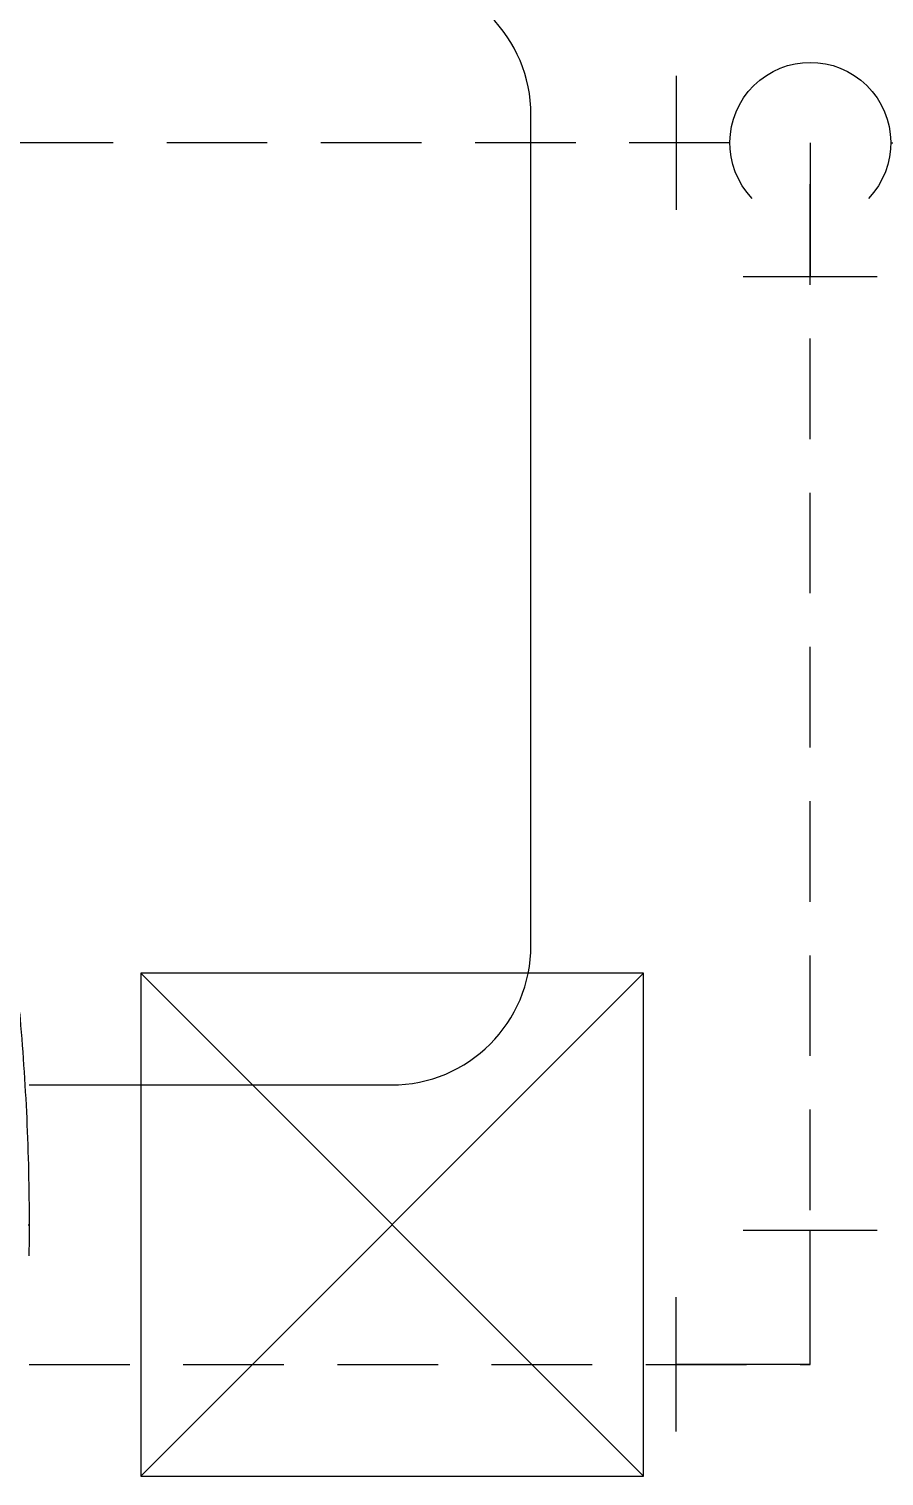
# Model space of a CAD drawing. Header units: millimetres. Extents: x 0 to 504600, y 0 to 118800.
# Drawn here: x 276055 to 276820, y 46075 to 47370 of the extents above; entities that cross this region are included whole.
import ezdxf

# ---------------------------------------------------------------- set-up
doc = ezdxf.new("R2010")
doc.units = ezdxf.units.MM
doc.header["$LTSCALE"] = 200
doc.linetypes.add('HID', pattern=[2.3, 1.5, -0.8])
for name, color, linetype in [('LG-AIRCON', 240, 'Continuous'), ('LG-DRAIN', 4, 'HID'), ('LG-RLRG', 3, 'Continuous'), ('드레인', 4, 'HID')]:
    doc.layers.add(name, color=color, linetype=linetype)

# ---------------------------------------------------------------- blocks, each defined once
blk = doc.blocks.new('A$C7F214049')
at = {"layer": 'LG-AIRCON', "color": 0}
for points, knots in [([(1151.3, 440), (1152.8, 424.3), (1154, 408.5), (1156.2, 376.9), (1157.1, 361), (1159.3, 313.5), (1160, 281.7), (1160, 250)], [0, 0, 0, 0, 0.25, 0.25, 0.5, 0.5, 1, 1, 1, 1]), ([(1160, 250), (1160, 245.3), (1160, 240.7), (1159.9, 231.3), (1159.9, 226.7), (1159.8, 222)], [0, 0, 0, 0, 0.499515, 0.499515, 1, 1, 1, 1])]:
    blk.add_open_spline(points, degree=3, knots=knots, dxfattribs=at)
blk.add_open_spline([(1159.2, 250), (1159.6, 250), (1160, 250), (1160, 250)], degree=3, dxfattribs=at)
blk = doc.blocks.new('실내기점검구')
at = {"layer": 'LG-AIRCON', "color": 5, "ltscale": 3}
for p, q in [((0, 450), (450, 0)), ((450, 450), (0, 0))]:
    blk.add_line(p, q, dxfattribs=at)
at = {"layer": 'LG-AIRCON', "color": 7, "ltscale": 3}
blk.add_lwpolyline([(450, 450), (0, 450), (0, 0), (450, 0)], close=True, dxfattribs=at)
blk = doc.blocks.new('A$C01A370DE')
at = {"layer": 'LG-DRAIN', "color": 2, "linetype": 'Continuous'}
for p, q in [((144, 144), (144, 48)), ((96, 0), (0, 0))]:
    blk.add_line(p, q, dxfattribs=at)
at = {"layer": 'LG-DRAIN', "linetype": 'Continuous'}
for q in [(144, 96), (48, 0)]:
    blk.add_line((48, 96), q, dxfattribs=at)
blk = doc.blocks.new('A$C761840EB')
at = {"layer": 'LG-DRAIN', "color": 2, "linetype": 'Continuous'}
for p, q in [((144, 153.6), (48, 153.6)), ((0, 9.6), (0, 105.6)), ((192, 9.6), (192, 105.6))]:
    blk.add_line(p, q, dxfattribs=at)
at = {"layer": 'LG-DRAIN', "linetype": 'Continuous'}
for p, q in [((96, 57.6), (96, 153.6)), ((38.4, 57.6), (0, 57.6)), ((153.6, 57.6), (192, 57.6))]:
    blk.add_line(p, q, dxfattribs=at)
at = {"layer": 'LG-DRAIN', "color": 2, "linetype": 'Continuous'}
blk.add_arc((96, 57.6), 57.6, 136.2383, 43.7617, dxfattribs=at)

msp = doc.modelspace()

# ---------------------------------------------------------------- linework, layer by layer
at = {"layer": 'LG-RLRG'}
for p, q in [((276504.2, 46549.6), (276504.2, 47292.7)), ((276055, 46424.6), (276379.2, 46424.6))]:
    msp.add_line(p, q, dxfattribs=at)
for centre, start, end in [((276379.2, 47292.7), 0, 90), ((276379.2, 46549.6), 270, 0)]:
    msp.add_arc(centre, 125, start, end, dxfattribs=at)
at = {"layer": '드레인', "ltscale": 0.3}
for p, q in [((276682.2, 47267.7), (273401.2, 47267.7)), ((276754.2, 46174.6), (276754.2, 47267.7)), ((276055, 46174.6), (276754.2, 46174.6))]:
    msp.add_line(p, q, dxfattribs=at)

# ---------------------------------------------------------------- block references
at = {"layer": 'LG-AIRCON', "color": 211}
msp.add_blockref('A$C7F214049', (274895, 46049.6), dxfattribs=at)
at = {"layer": 'LG-AIRCON', "color": 8}
msp.add_blockref('실내기점검구', (276155, 46074.6), dxfattribs=at)
at = {"layer": '드레인', "yscale": 1.25, "zscale": 1.25, "rotation": 180}
for name, p, xscale in [('A$C761840EB', (276634.2, 47339.7), -1.25), ('A$C01A370DE', (276814.2, 46294.6), 1.25)]:
    msp.add_blockref(name, p, dxfattribs=dict(at, xscale=xscale))

doc.saveas('drawing.dxf')
